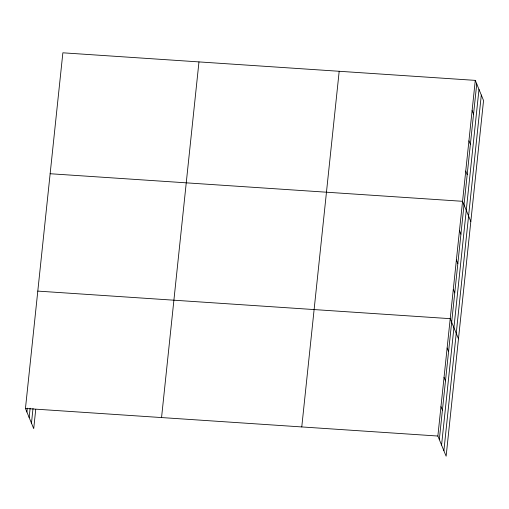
<?xml version="1.0" encoding="UTF-8"?>
<svg xmlns="http://www.w3.org/2000/svg" width="509" height="509" viewBox="0 0 509 509"><rect width="100%" height="100%" fill="white"/><g stroke="black" fill="none" stroke-linecap="round" stroke-linejoin="round"><path stroke-width="0.76" d="M35.745 409.319L33.715 428.623L25.45 408.466L62.868 52.809L475.285 80.377L483.55 100.534L446.132 456.191L437.867 436.035L475.285 80.377M26.901 412.01L27.308 408.148M29.153 417.488L30.126 408.224M31.469 423.138L33.009 408.466M161.55 417.565L198.968 61.907M301.767 426.936L339.185 71.279M439.318 439.572L476.736 83.915M441.57 445.057L478.982 89.399M443.886 450.707L481.304 95.049M50.143 173.734L462.56 201.303L470.825 221.453M37.8 291.103L450.217 318.666L458.482 338.822M25.45 408.466L437.867 436.035M472.104 110.606L473.555 114.15M468.923 140.84L470.373 144.378M465.741 171.069L467.192 174.612M459.474 230.641L460.925 234.185M456.388 259.984L457.839 263.522M453.303 289.328L454.753 292.866M447.125 348.01L448.582 351.547M444.039 377.354L445.49 380.891M440.953 406.691L442.404 410.235"/></g></svg>
